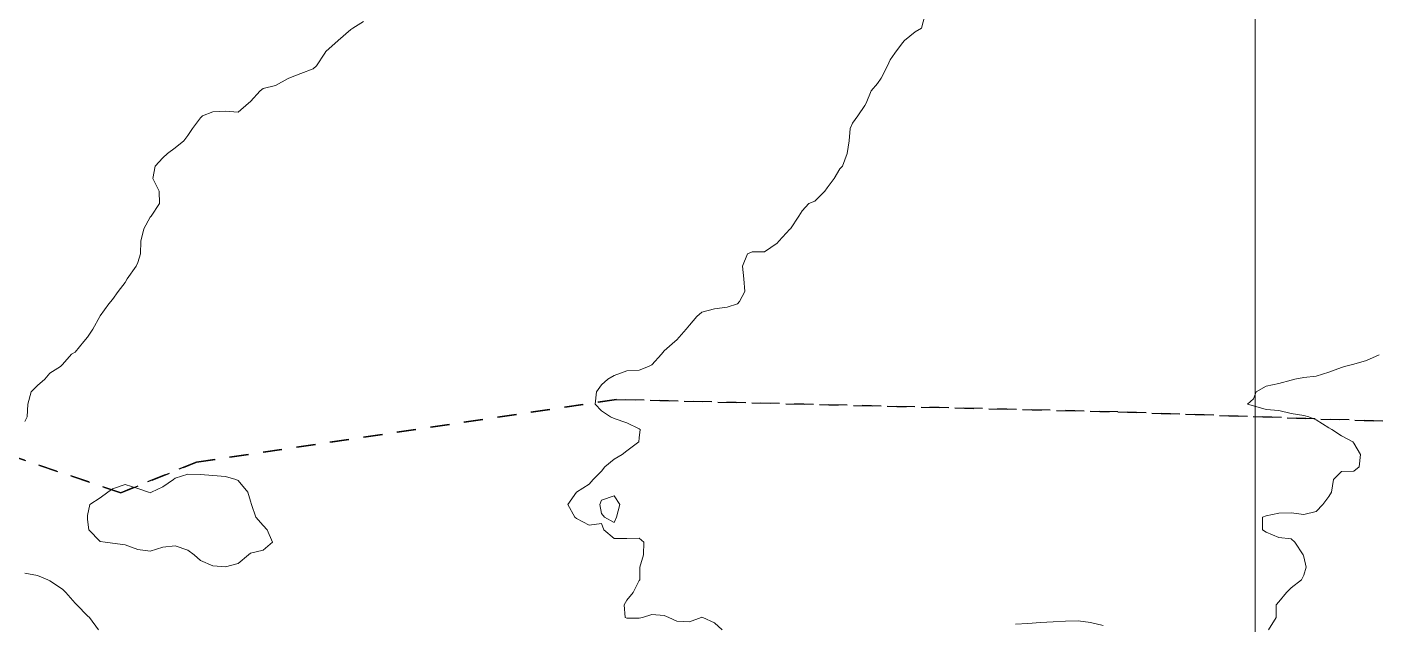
# Model space of a CAD drawing. Header units: centimetres. Extents: x 0 to 642158, y -847 to 649707.
# Drawn here: x 617417.8 to 617471.6, y 621099 to 621122.8 of the extents above; entities that cross this region are included whole.
import ezdxf

# ---------------------------------------------------------------- set-up
doc = ezdxf.new("R2010")
doc.units = ezdxf.units.CM
doc.header["$MEASUREMENT"] = 0
doc.linetypes.add('JIS_02_0.7', pattern=[1.35, 0.75, -0.6])
for name, color, linetype, lineweight in [('MEV_grille', 254, 'Continuous', 9), ('WAL_parcellaire agricole', 7, 'JIS_02_0.7', 25), ('WAL_topographie 0.5', 253, 'Continuous', 20)]:
    doc.layers.add(name, color=color, linetype=linetype, lineweight=lineweight)

# ---------------------------------------------------------------- blocks, each defined once
blk = doc.blocks.new('*U112')
at = {"layer": 'MEV_grille', "transparency": 33554687}
blk.add_lwpolyline([(0, 1825.476), (0, -1825.476)], dxfattribs=at)
blk = doc.blocks.new('*U113')
at = {"layer": 'MEV_grille', "color": 0, "linetype": 'ByBlock', "lineweight": -2, "transparency": 16777216}
blk.add_blockref('*U112', (2100, 0), dxfattribs=at)

msp = doc.modelspace()

# ---------------------------------------------------------------- linework, layer by layer
at = {"layer": 'WAL_parcellaire agricole'}
for points in [[(617413.228, 621107.04), (617421.575, 621104.22), (617424.591, 621105.439), (617441.341, 621107.941), (617461.341, 621107.443), (617494.841, 621106.281), (617524.34, 621105.784), (617553.006, 621108.287), (617587.588, 621115.958), (617629.004, 621126.63), (617667.668, 621140.134), (617721.396, 621168.036)], [(617721.396, 621168.036), (617667.668, 621140.134), (617629.004, 621126.63), (617587.588, 621115.958), (617553.006, 621108.287), (617524.34, 621105.784), (617494.841, 621106.281), (617461.341, 621107.443), (617441.341, 621107.941), (617424.591, 621105.439), (617421.575, 621104.22), (617413.228, 621107.04)]]:
    msp.add_lwpolyline(points, dxfattribs=at)
at = {"layer": 'WAL_topographie 0.5'}
for points in [[(617453.639, 621123.25), (617453.5, 621122.75), (617453.25, 621122.604), (617452.825, 621122.25), (617452.75, 621122.162), (617452.446, 621121.75), (617452.25, 621121.485), (617452.147, 621121.25), (617451.895, 621120.75), (617451.75, 621120.538), (617451.5, 621120.25), (617451.294, 621119.75), (617451.25, 621119.659), (617450.969, 621119.25), (617450.75, 621118.959), (617450.657, 621118.75), (617450.617, 621118.25), (617450.536, 621117.75), (617450.355, 621117.25), (617450.25, 621117.132), (617450.026, 621116.75), (617449.75, 621116.386), (617449.647, 621116.25), (617449.25, 621115.854), (617449.019, 621115.75), (617448.75, 621115.459), (617448.618, 621115.25), (617448.281, 621114.75), (617448.25, 621114.725), (617447.818, 621114.25), (617447.75, 621114.178), (617447.25, 621113.83), (617446.75, 621113.828), (617446.572, 621113.75), (617446.361, 621113.25), (617446.417, 621112.75), (617446.454, 621112.25), (617446.25, 621111.841), (617446.173, 621111.75), (617445.75, 621111.616), (617445.25, 621111.556), (617444.75, 621111.426), (617444.547, 621111.25), (617444.25, 621110.898), (617444.121, 621110.75), (617443.75, 621110.324), (617443.67, 621110.25), (617443.25, 621109.875), (617443.141, 621109.75), (617442.75, 621109.319), (617442.617, 621109.25), (617442.25, 621109.113), (617441.75, 621109.079), (617441.25, 621108.896), (617440.991, 621108.75), (617440.75, 621108.526), (617440.539, 621108.25), (617440.493, 621107.75), (617440.75, 621107.493), (617441.098, 621107.25), (617441.25, 621107.184), (617441.75, 621107.005), (617442.25, 621106.772), (617442.282, 621106.75), (617442.25, 621106.417), (617442.233, 621106.25), (617441.75, 621105.891), (617441.567, 621105.75), (617441.25, 621105.56), (617440.872, 621105.25), (617440.75, 621105.078), (617440.411, 621104.75), (617440.25, 621104.562), (617439.75, 621104.25), (617439.75, 621104.25), (617439.396, 621103.75), (617439.679, 621103.25), (617439.75, 621103.196), (617440.25, 621102.926), (617440.75, 621103), (617440.841, 621102.75), (617441.25, 621102.404), (617441.75, 621102.4), (617442.25, 621102.406), (617442.435, 621102.25), (617442.417, 621101.75), (617442.272, 621101.25), (617442.278, 621100.75), (617442.25, 621100.722), (617442.007, 621100.25), (617441.75, 621099.94), (617441.65, 621099.75), (617441.69, 621099.25), (617441.75, 621099.227), (617442.25, 621099.221), (617442.375, 621099.25), (617442.75, 621099.373), (617443.25, 621099.325), (617443.435, 621099.25), (617443.75, 621099.098), (617444.25, 621099.071), (617444.717, 621099.25), (617444.75, 621099.261), (617444.783, 621099.25), (617445.25, 621099.031), (617445.56, 621098.75)], [(617431.25, 621123.015), (617430.822, 621122.75), (617430.75, 621122.696), (617430.25, 621122.25), (617430.25, 621122.25), (617429.75, 621121.815), (617429.708, 621121.75), (617429.375, 621121.25), (617429.25, 621121.129), (617428.75, 621120.937), (617428.276, 621120.75), (617428.25, 621120.734), (617427.75, 621120.466), (617427.25, 621120.343), (617427.129, 621120.25), (617426.75, 621119.819), (617426.663, 621119.75), (617426.25, 621119.398), (617425.75, 621119.44), (617425.25, 621119.404), (617424.829, 621119.25), (617424.75, 621119.171), (617424.43, 621118.75), (617424.25, 621118.469), (617424.083, 621118.25), (617423.75, 621117.97), (617423.444, 621117.75), (617423.25, 621117.575), (617422.941, 621117.25), (617422.85, 621116.75), (617423.1, 621116.25), (617423.114, 621115.75), (617422.79, 621115.25), (617422.75, 621115.204), (617422.5, 621114.75), (617422.377, 621114.25), (617422.355, 621113.75), (617422.25, 621113.408), (617422.189, 621113.25), (617421.833, 621112.75), (617421.75, 621112.609), (617421.476, 621112.25), (617421.25, 621111.922), (617421.099, 621111.75), (617420.75, 621111.271), (617420.735, 621111.25), (617420.456, 621110.75), (617420.25, 621110.432), (617420.107, 621110.25), (617419.75, 621109.833), (617419.607, 621109.75), (617419.25, 621109.333), (617419.167, 621109.25), (617418.75, 621108.987), (617418.546, 621108.75), (617418.25, 621108.5), (617418, 621108.25), (617417.865, 621107.75), (617417.838, 621107.25), (617417.75, 621107.062)], [(617471.75, 621109.725), (617471.25, 621109.494), (617470.75, 621109.352), (617470.375, 621109.25), (617470.25, 621109.219), (617469.75, 621109.025), (617469.25, 621108.869), (617468.75, 621108.815), (617468.393, 621108.75), (617468.25, 621108.717), (617467.75, 621108.583), (617467.25, 621108.477), (617466.85, 621108.25), (617466.75, 621107.972), (617466.5, 621107.75), (617466.75, 621107.694), (617467.25, 621107.542), (617467.75, 621107.496), (617468.25, 621107.388), (617468.75, 621107.306), (617468.956, 621107.25), (617469.25, 621107.136), (617469.75, 621106.811), (617469.871, 621106.75), (617470.25, 621106.494), (617470.706, 621106.25), (617470.75, 621106.194), (617471.017, 621105.75), (617470.955, 621105.25), (617470.75, 621105.083), (617470.25, 621105.068), (617469.932, 621104.75), (617469.857, 621104.25), (617469.75, 621104.077), (617469.507, 621103.75), (617469.25, 621103.469), (617468.75, 621103.359), (617468.25, 621103.417), (617467.75, 621103.409), (617467.25, 621103.3), (617467.107, 621103.25), (617467.107, 621102.75), (617467.25, 621102.645), (617467.75, 621102.436), (617468.25, 621102.38), (617468.39, 621102.25), (617468.725, 621101.75), (617468.75, 621101.667), (617468.844, 621101.25), (617468.75, 621100.938), (617468.653, 621100.75), (617468.25, 621100.429), (617468.061, 621100.25), (617467.75, 621099.879), (617467.65, 621099.75), (617467.65, 621099.25), (617467.337, 621098.75)], [(617426.662, 621101.75), (617426.25, 621101.4), (617425.75, 621101.264), (617425.25, 621101.314), (617424.75, 621101.52), (617424.495, 621101.75), (617424.25, 621101.928), (617423.75, 621102.103), (617423.25, 621102.056), (617422.75, 621101.893), (617422.25, 621101.957), (617421.75, 621102.143), (617421.25, 621102.214), (617420.95, 621102.25), (617420.75, 621102.278), (617420.303, 621102.75), (617420.25, 621103.15), (617420.242, 621103.25), (617420.25, 621103.321), (617420.344, 621103.75), (617420.75, 621104.015), (617421.053, 621104.25), (617421.25, 621104.375), (617421.75, 621104.555), (617422.25, 621104.395), (617422.679, 621104.25), (617422.75, 621104.219), (617422.795, 621104.25), (617423.25, 621104.456), (617423.672, 621104.75), (617423.75, 621104.809), (617424.25, 621104.969), (617424.75, 621104.946), (617425.25, 621104.912), (617425.75, 621104.87), (617426.159, 621104.75), (617426.25, 621104.709), (617426.638, 621104.25), (617426.75, 621103.889), (617426.785, 621103.75), (617426.959, 621103.25), (617427.25, 621102.912), (617427.417, 621102.75), (617427.63, 621102.25), (617427.25, 621101.933), (617426.75, 621101.815), (617426.662, 621101.75)], [(617441.342, 621103.25), (617441.25, 621103.031), (617440.861, 621103.25), (617440.75, 621103.393), (617440.676, 621103.75), (617440.75, 621103.929), (617441.25, 621104.097), (617441.477, 621103.75), (617441.342, 621103.25)], [(617420.686, 621098.75), (617420.323, 621099.25), (617420.25, 621099.312), (617419.82, 621099.75), (617419.75, 621099.824), (617419.387, 621100.25), (617419.25, 621100.381), (617418.75, 621100.714), (617418.662, 621100.75), (617418.25, 621100.923), (617417.75, 621101.021)], [(617460.75, 621098.928), (617460.25, 621099.048), (617459.75, 621099.115), (617459.25, 621099.108), (617458.75, 621099.079), (617458.25, 621099.048), (617457.75, 621099.014), (617457.25, 621098.98)]]:
    msp.add_lwpolyline(points, dxfattribs=at)

# ---------------------------------------------------------------- block references
at = {"layer": 'MEV_grille', "transparency": 33554687}
msp.add_blockref('*U113', (615366.814, 620593.644), dxfattribs=at)

doc.saveas('drawing.dxf')
